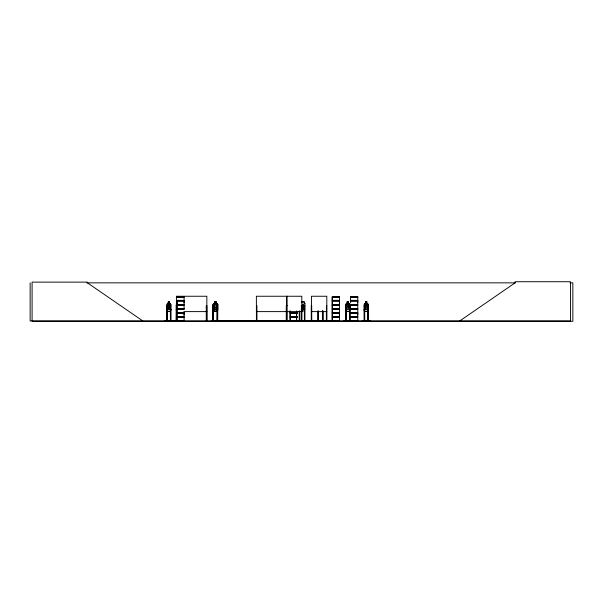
<?xml version="1.0" encoding="UTF-8"?>
<svg xmlns="http://www.w3.org/2000/svg" width="603" height="603" viewBox="0 0 603 603"><rect width="100%" height="100%" fill="white"/><g stroke="black" fill="none" stroke-linecap="round" stroke-linejoin="round"><path stroke-width="0.9" d="M184.073 314.917L184.073 313.145L176.943 313.145M184.073 302.827L184.073 301.063L176.943 301.063M332.238 316.681L332.238 313.145L339.421 313.145L339.414 316.681L332.23 316.681L332.23 313.145M332.238 304.59L332.238 301.063L339.421 301.063L339.414 304.59L332.23 304.59L332.23 301.063M339.414 314.917L339.414 313.145M339.414 302.827L339.414 301.063M357.767 314.917L357.767 313.145L350.584 313.145M357.767 302.827L357.767 301.063L350.584 301.063L350.592 302.827M176.943 317.389L184.081 317.389L184.081 320.796L173.355 320.638L179.845 320.902M216.145 304.523L214.623 304.455M217.811 304.417L217.178 303.761L217.811 304.417L217.811 309.497L217.261 311.382L213.432 311.382M176.325 320.947L176.656 303.761M176.468 303.761L176.31 304.432M304.289 320.902L283.809 320.871L304.289 320.547M308.789 320.902L313.824 320.63L308.819 320.947M308.796 320.653L313.809 320.638M176.513 304.455L176.641 303.822M170.385 311.321L170.83 309.497M170.92 309.505L170.415 311.382L167.295 311.382L166.888 309.505L167.34 311.382M367.679 311.321L368.124 309.497L368.124 304.455L367.679 303.822M368.214 309.505L367.702 311.382L364.559 311.382L364.144 309.505L364.619 311.382M217.193 311.382L217.781 309.505M164.664 320.902L172.88 320.66L164.642 320.909M164.672 320.66L172.88 320.66M362.139 320.66L370.355 320.902M211.238 320.871L219.258 320.66M316.492 320.66L329.276 320.66L321.587 320.909M332.2 308.728L339.429 308.857M339.429 320.796L332.215 320.932M302.088 306.234C302.804 303.369 305.133 303.942 302.487 306.648C304.884 308.796 302.894 309.972 302.118 307.07M166.82 320.947L166.888 304.432L167.31 303.761L168.26 303.761M166.933 309.505L167.355 303.761M346.371 320.389L345.76 320.389L345.768 320.947L345.851 304.432L346.295 303.822L349.371 303.822M213.485 303.761L212.934 304.432L213.002 320.947M176.935 320.804L176.95 305.585L176.121 305.585M304.93 308.819L304.327 309.497L303.038 309.497M169.541 301.93L168.26 301.93L168.305 303.822L167.642 304.455L167.642 307.982L168.305 309.497L169.541 309.497L170.212 307.982L170.212 304.455L169.541 303.822L169.541 301.869M214.623 303.822L213.824 304.455L213.824 307.982L214.623 309.497L216.123 309.497L216.922 307.982L216.922 304.455L216.123 303.822L217.246 303.754L213.47 303.822M459.742 320.947L515.098 282.852L515.098 281.729L570.446 281.729L570.446 320.947L30.15 320.947L30.15 282.852M301.779 311.382L303.038 311.382L302.977 309.429L303.92 308.804L303.92 305.269L302.977 303.761M343.755 320.909L357.783 320.796L357.767 317.389L350.584 317.389M176.709 320.909L176.807 320.389M256.215 320.909L256.313 320.389M299.08 320.909L299.163 320.389M86.742 282.852L515.384 282.852M570.023 282.852L572.85 282.852L572.85 321.271L32.095 321.271L32.095 282.129L87.45 282.129L87.45 282.852L142.798 320.947M176.935 296.804L184.088 296.804M332.223 296.804L339.429 296.804M350.577 296.804L357.783 296.804M176.935 296.94L184.088 296.947L184.073 300.354L176.943 300.354M339.429 296.947L332.223 296.94L332.23 300.354L339.421 300.354L339.421 296.947M176.95 297.158L184.073 297.158M339.414 297.158L332.238 297.158L332.238 300.354M350.592 297.158L357.767 297.158M176.89 300.596L184.134 300.596M332.178 300.596L339.466 300.596M350.531 300.596L357.828 300.596M176.89 300.814L184.134 300.814M332.178 300.814L339.466 300.814M350.531 300.814L357.828 300.814M216.16 311.382L216.176 301.869L214.54 301.869L214.623 311.382M301.681 301.869L304.349 301.869L304.93 303.746L304.93 320.947M366.88 301.869L365.493 301.869L365.493 303.761M214.593 301.93L216.123 301.93M301.688 301.93L304.296 301.93L304.869 303.761M347.185 301.93L348.481 301.93M365.539 301.93L366.835 301.93M169.541 303.761L170.445 303.761L170.92 304.425L170.868 320.947M213.447 303.761L214.638 303.761M347.185 303.761L346.228 303.761L345.851 304.432M348.481 303.761L349.386 303.761L349.861 304.425L349.823 320.947M365.539 303.761L364.581 303.761L364.159 304.432L364.167 320.947L364.122 320.389L364.725 320.389M366.835 303.761L367.74 303.761L368.214 304.425L368.222 320.947M167.333 303.822L170.43 303.822M176.393 303.822L177.063 303.822M364.604 303.822L367.724 303.822M217.743 304.425L217.668 320.947M176.943 304.59L184.081 304.59L184.081 301.063M350.584 304.59L357.775 304.59L357.775 301.063M176.89 304.839L184.134 304.839M332.178 304.839L339.466 304.839M350.531 304.839L357.828 304.839M176.89 305.058L184.134 305.058M332.178 305.058L339.466 305.058M350.531 305.058L357.828 305.058M176.943 305.306L184.081 305.306L184.081 308.706L176.92 308.849L184.088 308.857M332.23 305.306L339.421 305.306L339.421 308.706L332.238 308.615L332.23 305.306L332.238 308.615L339.429 308.706M350.584 305.306L357.775 305.306L357.775 308.706L350.592 308.615M170.83 305.585L170.317 305.585L170.423 320.947M206.301 320.947L206.332 305.585L206.874 305.585L206.935 320.947M217.683 305.585L217.14 305.585L217.088 320.947M256.373 305.585L256.893 305.585L256.953 320.947M287.111 305.585L286.274 305.585L286.274 320.947L286.252 320.389M301.817 305.585L301.387 305.585L301.357 320.947M304.869 305.585L304.349 305.585L304.417 320.939M326.374 305.585L326.803 305.585M345.813 305.585L346.318 305.585L346.363 320.947M364.167 305.585L364.679 305.585L364.717 320.947M302.977 306.151L304.93 306.151M349.815 306.218L345.79 306.218L346.265 311.382M364.144 306.218L368.169 306.218M214.623 307.982L216.123 307.982L216.145 301.869M176.95 308.615L184.073 308.615M357.783 308.713L350.516 308.804L357.783 308.857M176.935 309.022L184.088 309.022M339.429 309.038L332.223 309.022L332.23 312.437L339.421 312.437L339.421 309.038M350.577 309.038L357.783 309.015L357.767 312.437L350.584 312.437M176.95 309.241L184.073 309.241M339.414 309.241L332.238 309.241L332.238 312.437M350.592 309.241L357.767 309.241M302.977 309.429L304.296 309.429M176.656 311.382L176.385 309.505M212.934 309.505L213.47 311.382M301.523 310.379L302.661 310.379L302.661 311.005L301.523 311.005M167.333 311.321L170.43 311.321M217.193 311.321L213.47 311.321L213.025 304.462M346.25 311.321L349.371 311.321M364.604 311.321L367.724 311.321M346.205 311.382L349.401 311.382L349.861 309.505L349.815 304.425L349.341 303.761M183.809 311.615L206.852 311.615M256.373 311.615L301.817 311.615M311.442 311.615L326.803 311.615M176.943 312.437L184.081 312.437M290.254 312.437L297.445 312.437M176.89 312.686L184.134 312.686M290.201 312.686L297.49 312.686M332.178 312.686L339.466 312.686M350.531 312.686L357.828 312.686M176.89 312.904L184.134 312.904M290.201 312.904L297.49 312.904M332.178 312.904L339.466 312.904M350.531 312.904L357.828 312.904M290.254 313.145L297.445 313.145M176.943 316.681L184.081 316.681L184.081 313.145M290.254 316.681L297.445 316.681M350.584 316.681L357.775 316.681L357.775 313.145M176.89 316.922L184.134 316.922M290.201 316.922L297.49 316.922M332.178 316.922L339.466 316.922M350.531 316.922L357.828 316.922M176.89 317.14L184.134 317.14M290.201 317.14L297.49 317.14M332.178 317.14L339.466 317.14M350.531 317.14L357.828 317.14M290.254 317.389L297.445 317.389M332.23 320.796L332.23 317.389L339.421 317.389L339.421 320.796M166.669 320.389L167.28 320.389M170.875 320.389L170.265 320.389L170.28 320.947M176.981 320.389L176.076 320.389L176.076 320.947M206.271 320.389L206.935 320.389M349.401 320.389L350.019 320.389M368.373 320.389L367.755 320.389L367.77 320.947M206.52 320.63L207.372 320.902M173.355 320.66L184.073 320.698M283.809 320.653L304.281 320.638M321.55 320.66L329.276 320.66M339.414 320.698L332.238 320.698L332.238 317.389M357.767 320.698L343.785 320.66L352.001 320.902M287.201 320.902L287.164 320.389M206.814 320.909L206.852 296.246L176.43 296.246L176.4 320.947M296.555 320.909L296.457 311.133M296.684 320.389L296.766 320.939M299.292 320.909L299.224 311.005M170.385 303.822L170.83 304.455M176.837 301.869L177.018 304.455M176.317 309.497L176.468 311.382M368.365 320.947L368.32 305.585L367.807 305.585L367.905 320.947M368.034 320.389L368.094 320.947M367.951 309.196L368.011 320.947M366.835 301.869L367.453 307.982L366.79 309.497L365.539 309.497L364.875 307.982L364.875 304.455L365.539 303.822L365.539 301.869M364.536 305.585L364.581 320.947M364.468 320.389L364.453 320.947M364.302 305.585L364.393 320.947M349.966 320.947L349.966 305.585L349.454 305.585L349.552 320.947M349.763 320.389L349.74 320.947M349.597 305.585L349.68 320.947M349.416 320.389L349.416 320.947M348.481 303.822L348.519 301.869L347.14 301.869L347.14 303.761M348.436 301.93L348.436 303.822L349.099 304.455L349.099 307.982L348.436 309.497L347.185 309.497L346.514 307.982L346.514 304.455L347.185 303.822L347.185 301.869M346.182 305.585L346.22 320.947M346.099 320.389L346.114 320.947M345.949 305.585L346.016 320.947M332.781 320.947L332.781 320.472L216.869 320.472L216.869 320.947M331.771 320.472L331.771 320.947M326.834 320.389L326.834 320.947L326.803 296.246L311.442 296.246L311.495 320.947M326.63 305.585L326.63 320.947M326.547 305.585L326.517 320.947M326.374 311.133L326.344 320.947M322.959 311.005L323.012 320.947M322.854 311.005L322.891 320.947M322.786 320.389L322.771 320.947M322.575 320.389L322.59 320.947M322.507 311.005L322.454 320.947L322.409 311.005M318.572 320.389L318.572 320.947M318.52 311.005L318.474 320.947M318.339 320.389L318.354 320.947M318.067 311.005L318.135 320.947M317.969 311.005L317.917 320.947M312.558 320.472L312.573 320.947M311.728 320.947L311.698 305.585L311.269 305.585L311.269 320.947M311.525 311.133L311.6 320.947M311.246 320.389L311.238 320.947M304.809 320.389L304.809 320.947M304.289 320.389L304.259 320.947M302.977 305.269L302.977 308.804M302.97 320.472L302.97 320.947M301.997 320.472L301.997 320.947M301.847 320.389L301.839 320.947M301.817 320.947L301.817 296.246L256.373 296.246L256.433 320.947M301.643 311.133L301.636 320.947M301.56 305.585L301.53 320.947M299.744 311.005L299.804 320.947M299.683 320.389L299.683 320.947M296.653 311.133L296.661 320.947M296.397 320.389L296.405 320.947M295.681 320.472L295.681 320.947M295.055 320.389L295.055 320.947M294.973 320.389L294.95 320.947M294.905 320.389L294.837 320.947M294.679 320.472L294.679 320.947M294.558 320.389L294.626 320.947M294.452 320.389L294.505 320.947M294.407 320.547L294.407 320.947M290.669 320.547L290.669 320.947M290.593 320.389L290.563 320.947M290.51 320.389L290.427 320.947M290.171 311.005L290.254 320.947M290.066 311.005L290.103 320.947M290.013 320.389L290.013 320.947M287.111 296.246L287.103 320.947M286.704 311.133L286.644 320.947M286.591 305.585L286.531 320.947M286.448 296.246L286.448 320.947M256.833 320.389L256.833 320.947M237.047 320.472L237.047 320.947M236.075 320.472L236.075 320.947M217.834 320.472L217.834 320.947M217.577 305.585L217.577 320.947L217.495 320.389M217.329 320.389L217.314 320.947M217.246 305.585L217.193 320.947M213.409 320.947L213.409 320.389L212.753 320.389L212.761 320.947M213.304 320.947L213.356 305.585L212.806 305.585L212.829 320.947M213.251 305.585L213.183 320.947M206.362 305.585L206.422 320.947M177.094 320.389L177.124 320.947M176.981 305.585L176.996 320.947M176.89 303.822L176.898 301.869L176.581 303.822M176.634 301.869L176.641 304.455M176.46 305.585L176.528 320.947M176.197 305.585L176.204 320.947M170.687 305.585L170.687 320.947M170.619 320.389L170.604 320.947M170.461 305.585L170.528 320.947M169.586 303.761L169.586 301.869L168.214 301.869L168.26 303.822M167.272 320.947L167.227 305.585L166.722 305.585L166.722 320.947M167.084 305.585L167.129 320.947M166.925 320.389L166.948 320.947M170.023 308.789L169.571 308.796L168.87 307.025L167.717 308.864L168.584 306.61L167.755 304.447L168.848 306.181L169.978 304.447L169.134 306.618L170.023 308.789M357.783 296.94L350.577 296.94L350.592 300.354L357.775 300.354L357.775 296.947M169.322 302.246L168.523 302.246L168.523 302.879L169.322 302.879L169.322 302.246M215.851 302.246L214.894 302.246L214.894 302.879L215.851 302.879L215.851 302.246M348.21 302.246L347.411 302.246L347.411 302.879L348.21 302.879L348.21 302.246M366.564 302.246L365.765 302.246L365.765 302.879L366.564 302.879L366.564 302.246M169.541 304.455L168.305 304.455L168.305 307.982L169.541 307.982L169.541 304.455M348.436 304.455L347.185 304.455L347.185 307.982L348.436 307.982L348.436 304.455M366.79 304.455L365.539 304.455L365.539 307.982L366.79 307.982L366.79 304.455"/></g></svg>
